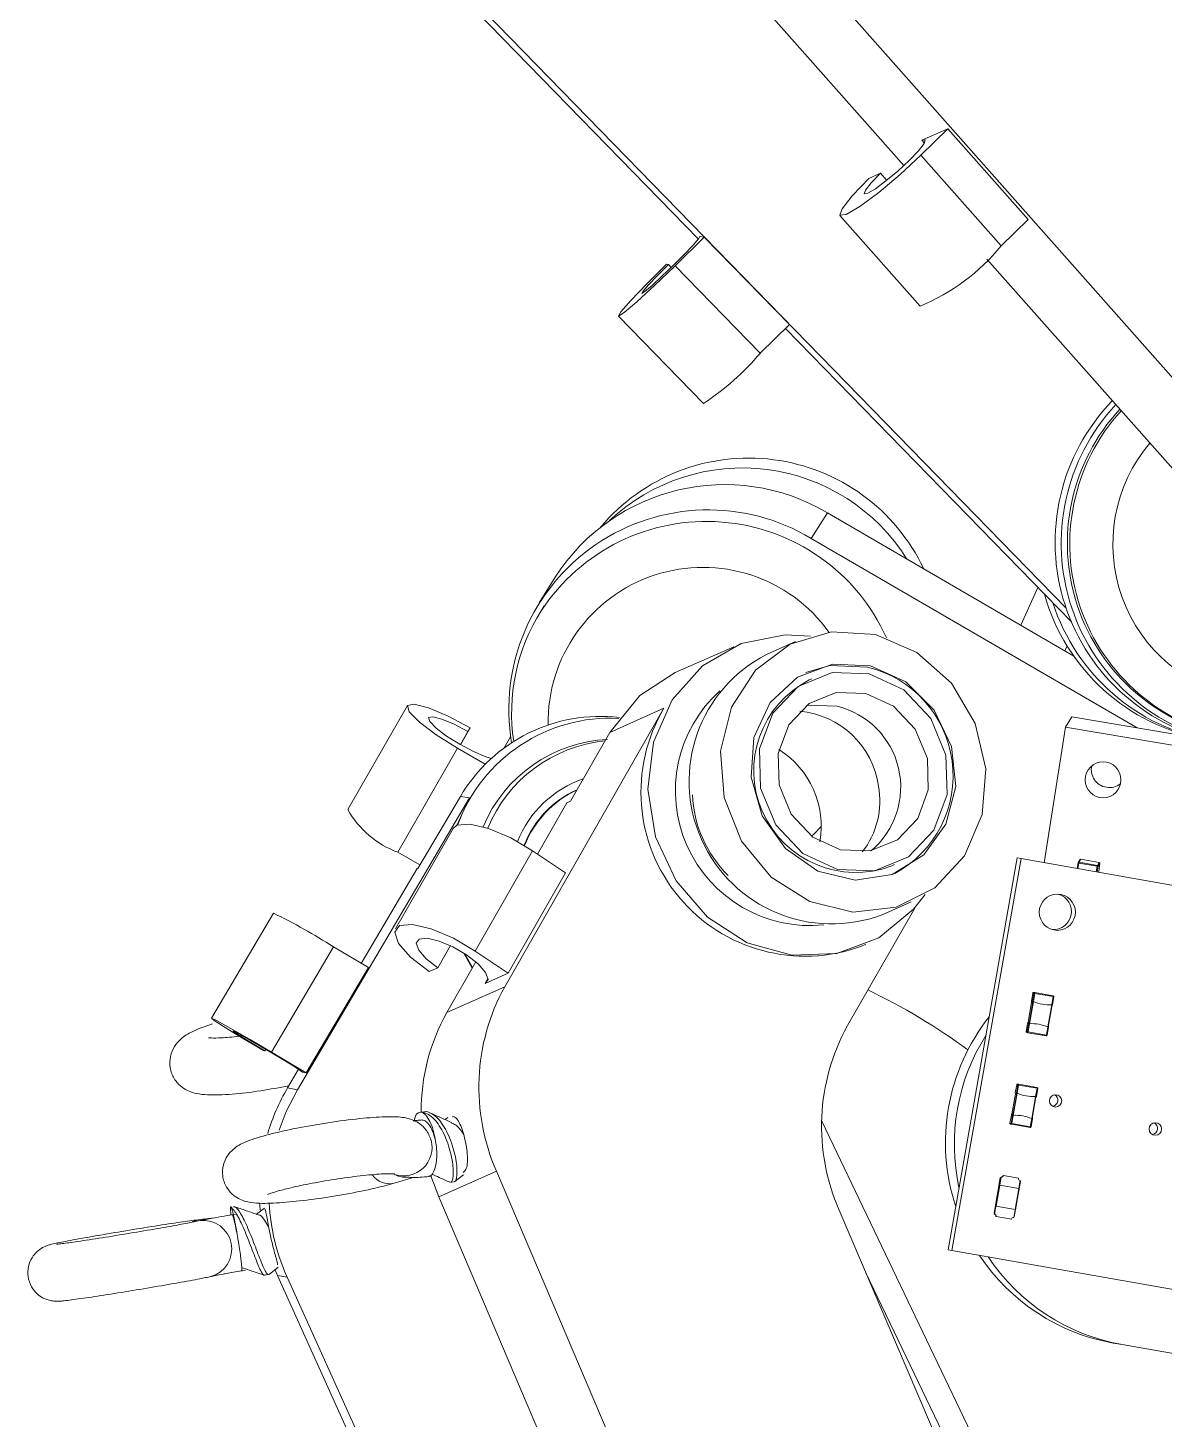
# Model space of a CAD drawing. Header units: millimetres. Extents: x 0 to 1189, y 0 to 841.
# Drawn here: x 920.21 to 925.8, y 535.93 to 542.77 of the extents above; entities that cross this region are included whole.
import ezdxf

# ---------------------------------------------------------------- set-up
doc = ezdxf.new("R2010")
doc.units = ezdxf.units.MM
doc.layers.get('0').update_dxf_attribs({"lineweight": 18})

msp = doc.modelspace()

# ---------------------------------------------------------------- linework, layer by layer
at = {"color": 7, "linetype": 'Continuous', "lineweight": 15}
for p, q in [((926.4887, 540.3148), (922.943, 544.3155)), ((924.5193, 542.0905), (922.6592, 544.1894)), ((923.5091, 541.7286), (921.5787, 543.7094)), ((925.3167, 539.9146), (921.6268, 543.701)), ((924.7351, 542.271), (924.6023, 542.1408)), ((924.6074, 542.2143), (924.7351, 542.271)), ((924.7351, 542.271), (925.1299, 541.8256)), ((924.6023, 542.1408), (924.9971, 541.6954)), ((924.3468, 542.0273), (924.4036, 542.0525)), ((924.4036, 542.0525), (924.4347, 542.0174)), ((924.2051, 541.8453), (924.5999, 541.3998)), ((925.1299, 541.8256), (924.9971, 541.6954)), ((923.5381, 541.7376), (923.3953, 541.5979)), ((923.5165, 541.7414), (923.5381, 541.7376)), ((923.5381, 541.7376), (923.9564, 541.3084)), ((926.4205, 539.9452), (924.9276, 541.6298)), ((923.3519, 541.6055), (923.3616, 541.6038)), ((923.3616, 541.6038), (923.3754, 541.5896)), ((923.3953, 541.5979), (923.8135, 541.1687)), ((923.1158, 541.3504), (923.534, 540.9213)), ((923.9564, 541.3084), (923.8135, 541.1687)), ((925.3425, 539.8472), (923.937, 541.2895)), ((924.1433, 540.3834), (924.0637, 540.2576)), ((924.1433, 540.3834), (925.3542, 539.6797)), ((924.0637, 540.2576), (925.666, 539.3264)), ((922.8057, 540.0678), (922.7261, 539.942)), ((925.1773, 540.0167), (925.0944, 539.8307)), ((922.7514, 539.926), (922.7365, 539.9024)), ((923.6828, 539.7258), (923.3954, 539.5981)), ((923.986, 539.7511), (923.8441, 539.688)), ((924.0672, 539.5683), (924.053, 539.562)), ((922.0785, 539.4365), (921.7855, 538.9249)), ((922.5571, 538.0543), (923.3399, 539.4231)), ((923.3399, 539.4231), (923.0737, 539.3048)), ((925.3132, 539.3304), (925.3451, 539.3808)), ((926.0405, 539.263), (925.3451, 539.3808)), ((922.3761, 539.3089), (922.3391, 539.2443)), ((922.388, 539.3277), (922.34, 539.2438)), ((922.388, 539.3277), (922.3761, 539.3089)), ((922.5547, 539.2283), (922.5862, 539.2831)), ((923.0737, 539.3048), (922.8799, 538.9659)), ((925.3132, 539.3304), (925.2091, 538.6641)), ((926.4075, 539.1451), (925.3132, 539.3304)), ((922.3243, 539.2271), (922.0313, 538.7155)), ((922.4616, 539.1482), (922.3243, 539.2271)), ((921.5378, 537.5486), (922.3844, 538.9821)), ((922.3393, 538.9901), (922.1297, 538.6352)), ((922.3844, 538.9821), (922.3209, 538.8473)), ((922.3844, 538.9821), (922.3393, 538.9901)), ((922.7185, 538.7067), (922.8622, 538.9581)), ((922.8622, 538.9581), (922.8799, 538.9659)), ((922.3029, 538.8316), (922.0208, 538.3384)), ((922.1402, 538.6529), (922.0313, 538.7155)), ((922.6942, 538.7232), (922.4122, 538.23)), ((922.8558, 538.6137), (922.6942, 538.7232)), ((925.0757, 538.6876), (924.7361, 536.7615)), ((925.0949, 538.6842), (924.7553, 536.7581)), ((925.0949, 538.6842), (925.0757, 538.6876)), ((926.1272, 538.5022), (925.0949, 538.6842)), ((925.385, 538.6791), (925.3759, 538.6646)), ((925.3799, 538.6663), (925.389, 538.6808)), ((925.4703, 538.651), (925.3799, 538.6663)), ((925.389, 538.6808), (925.3891, 538.6809)), ((925.4795, 538.6655), (925.389, 538.6808)), ((925.4796, 538.6656), (925.3891, 538.6809)), ((921.8514, 538.1695), (922.1267, 538.6357)), ((922.1267, 538.6357), (922.1297, 538.6352)), ((922.8558, 538.6137), (922.5738, 538.1205)), ((924.4591, 538.6482), (924.4733, 538.6545)), ((925.3753, 538.6631), (925.371, 538.6356)), ((925.3759, 538.6646), (925.3758, 538.6644)), ((925.4693, 538.6465), (925.3789, 538.6618)), ((925.4693, 538.6182), (925.4737, 538.6465)), ((925.4795, 538.6655), (925.4703, 538.651)), ((925.4828, 538.6609), (925.4737, 538.6465)), ((925.4766, 538.6214), (925.4828, 538.6609)), ((925.4767, 538.6215), (925.4766, 538.6214)), ((925.4767, 538.6215), (925.4828, 538.661)), ((925.4796, 538.6656), (925.4795, 538.6655)), ((924.4126, 538.4087), (924.5545, 538.4717)), ((921.4202, 538.4164), (921.1152, 537.8998)), ((924.5723, 538.4415), (924.2417, 537.8633)), ((922.2898, 538.2567), (922.2276, 538.148)), ((924.3113, 538.2542), (924.3326, 538.2637)), ((921.715, 538.2502), (921.41, 537.7337)), ((921.8868, 538.1485), (921.715, 538.2502)), ((922.3559, 538.2201), (922.3977, 538.1457)), ((922.3607, 538.217), (922.3992, 538.1484)), ((922.5738, 538.1205), (922.4122, 538.23)), ((921.8868, 538.1485), (921.5818, 537.632)), ((922.1851, 538.1291), (922.2276, 538.148)), ((922.2732, 537.9282), (922.4152, 538.1764)), ((922.4602, 538.0701), (922.5738, 538.1205)), ((922.2732, 537.9282), (922.5571, 538.0543)), ((925.153, 538.0235), (925.1459, 537.9836)), ((925.1459, 537.9835), (925.153, 538.0235)), ((925.1459, 537.9835), (925.146, 537.9835)), ((925.1585, 538.0225), (925.1515, 537.9825)), ((925.1585, 538.0225), (925.153, 538.0235)), ((925.1537, 537.9826), (925.1542, 537.9824)), ((925.1557, 537.9818), (925.1627, 538.0218)), ((925.1632, 538.0258), (925.1576, 538.0268)), ((925.2531, 538.0059), (925.1627, 538.0218)), ((925.2536, 538.0098), (925.1632, 538.0258)), ((925.2531, 538.0059), (925.2461, 537.9658)), ((925.2498, 537.9652), (925.2568, 538.0052)), ((925.1471, 537.9783), (925.1295, 537.8789)), ((925.1534, 537.9822), (925.1342, 537.8731)), ((925.1555, 537.9818), (925.1363, 537.8728)), ((925.1478, 537.9777), (925.1498, 537.9774)), ((925.1998, 537.9686), (925.1999, 537.9685)), ((925.2286, 537.8565), (925.2478, 537.9656)), ((925.1197, 537.8344), (925.1267, 537.8745)), ((925.1267, 537.8744), (925.1197, 537.8344)), ((925.1323, 537.8735), (925.1252, 537.8335)), ((925.1267, 537.8744), (925.1267, 537.8745)), ((925.1294, 537.8327), (925.1364, 537.8727)), ((925.1324, 537.8789), (925.1304, 537.8792)), ((925.1348, 537.8727), (925.1343, 537.8726)), ((925.1826, 537.8701), (925.1825, 537.8701)), ((925.2269, 537.8568), (925.2198, 537.8168)), ((925.2235, 537.8161), (925.2306, 537.8561)), ((925.1252, 537.8335), (925.1197, 537.8344)), ((925.1229, 537.8298), (925.1284, 537.8288)), ((925.1284, 537.8288), (925.2189, 537.8129)), ((925.2198, 537.8168), (925.1294, 537.8327)), ((921.3715, 537.7405), (921.3787, 537.7392)), ((921.3831, 537.7466), (921.3787, 537.7392)), ((921.5818, 537.632), (921.41, 537.7337)), ((921.4897, 537.5571), (921.544, 537.6489)), ((921.5625, 537.6354), (921.5818, 537.632)), ((925.0736, 537.5733), (925.0666, 537.5333)), ((925.0666, 537.5332), (925.0736, 537.5733)), ((925.0792, 537.5723), (925.0721, 537.5323)), ((925.0792, 537.5723), (925.0736, 537.5733)), ((925.0838, 537.5755), (925.0782, 537.5765)), ((925.1742, 537.5596), (925.0838, 537.5755)), ((921.4897, 537.5571), (921.5378, 537.5486)), ((925.0677, 537.5281), (925.0501, 537.4287)), ((925.0741, 537.5319), (925.0548, 537.4229)), ((925.0761, 537.5315), (925.0569, 537.4225)), ((925.0666, 537.5332), (925.0666, 537.5333)), ((925.0684, 537.5275), (925.0704, 537.5271)), ((925.0743, 537.5324), (925.0748, 537.5321)), ((925.0763, 537.5315), (925.0833, 537.5716)), ((925.1738, 537.5556), (925.0833, 537.5716)), ((925.1204, 537.5183), (925.1206, 537.5183)), ((925.1492, 537.4062), (925.1684, 537.5153)), ((925.1738, 537.5556), (925.1667, 537.5156)), ((925.1704, 537.515), (925.1775, 537.5549)), ((922.1561, 537.44), (922.1429, 537.4384)), ((922.1197, 537.4228), (922.11, 537.3928)), ((922.2774, 537.4123), (922.2636, 537.4017)), ((924.1151, 537.3944), (925.2759, 534.9725)), ((925.0403, 537.3842), (925.0473, 537.4242)), ((925.0473, 537.4241), (925.0403, 537.3842)), ((925.0458, 537.3832), (925.0403, 537.3842)), ((925.0435, 537.3795), (925.049, 537.3786)), ((925.0529, 537.4232), (925.0458, 537.3832)), ((925.0473, 537.4241), (925.0473, 537.4242)), ((925.049, 537.3786), (925.1395, 537.3626)), ((925.05, 537.3825), (925.057, 537.4225)), ((925.1404, 537.3665), (925.05, 537.3825)), ((925.053, 537.4286), (925.051, 537.429)), ((925.0554, 537.4224), (925.0549, 537.4224)), ((925.1032, 537.4198), (925.1031, 537.4198)), ((925.1475, 537.4065), (925.1404, 537.3665)), ((925.1441, 537.3659), (925.1512, 537.4058)), ((922.1954, 537.3), (922.1946, 537.3028)), ((922.0131, 537.0888), (922.113, 537.118)), ((922.2328, 537.0215), (922.1946, 537.1257)), ((922.5167, 537.1476), (922.2328, 537.0215)), ((922.2905, 537.0934), (922.309, 537.0956)), ((922.3124, 537.0971), (922.3549, 537.1299)), ((923.9883, 533.6983), (922.5167, 537.1476)), ((924.9622, 536.9418), (924.9927, 537.1152)), ((924.9634, 536.9416), (924.9939, 537.1149)), ((924.9902, 537.0818), (924.9967, 537.1185)), ((924.9927, 537.1152), (924.9946, 537.115)), ((924.9939, 537.1149), (924.9927, 537.1152)), ((924.9939, 537.1149), (924.9959, 537.1148)), ((924.9953, 537.1188), (924.9946, 537.115)), ((924.9967, 537.1185), (924.9953, 537.1188)), ((925.0068, 537.1269), (925.0083, 537.1266)), ((925.0083, 537.1266), (925.083, 537.1134)), ((925.0922, 537.0976), (925.0617, 536.9243)), ((925.0911, 537.1019), (925.0846, 537.0652)), ((925.0904, 537.0981), (925.0922, 537.0976)), ((924.9882, 537.0824), (924.9691, 536.9741)), ((924.9731, 536.9759), (924.9914, 537.0794)), ((924.9914, 537.0794), (924.9882, 537.0824)), ((924.9901, 537.0821), (924.9882, 537.0824)), ((924.9914, 537.0794), (925.0848, 537.0629)), ((925.0848, 537.0629), (925.0666, 536.9594)), ((925.0674, 536.9568), (925.0865, 537.0651)), ((925.0865, 537.0651), (925.0846, 537.0654)), ((925.0848, 537.0629), (925.0865, 537.0651)), ((921.3757, 536.9662), (921.3374, 536.9365)), ((922.9727, 535.2874), (922.2328, 537.0215)), ((924.9647, 536.9373), (924.9712, 536.974)), ((924.9711, 536.9738), (924.9653, 536.9411)), ((924.9731, 536.9759), (924.9691, 536.9741)), ((924.9691, 536.9741), (924.9711, 536.9738)), ((925.0666, 536.9594), (924.9731, 536.9759)), ((925.0656, 536.9573), (925.0591, 536.9207)), ((925.0655, 536.9571), (925.0674, 536.9568)), ((925.0674, 536.9568), (925.0666, 536.9594)), ((921.059, 536.905), (921.0512, 536.9035)), ((921.1285, 536.9183), (921.0595, 536.9105)), ((924.2013, 536.9566), (925.1855, 534.6497)), ((924.9634, 536.9416), (924.9622, 536.9418)), ((924.964, 536.9414), (924.9633, 536.9376)), ((924.9633, 536.9376), (924.9647, 536.9373)), ((924.9653, 536.9411), (924.9641, 536.9413)), ((924.9728, 536.9257), (924.9714, 536.926)), ((925.0475, 536.9126), (924.9728, 536.9257)), ((924.7361, 536.7615), (924.7553, 536.7581)), ((924.7553, 536.7581), (927.4552, 536.2821)), ((921.3771, 536.6365), (921.3967, 536.6398)), ((921.3988, 536.6408), (921.4438, 536.6758)), ((921.4396, 536.635), (921.4265, 536.6652)), ((921.4877, 536.6265), (921.4396, 536.635)), ((922.2256, 534.8983), (921.4396, 536.635)), ((923.0126, 533.2573), (921.4877, 536.6265)), ((924.3328, 536.6484), (925.1236, 534.9983)), ((925.5916, 536.2959), (925.5483, 536.3035)), ((925.5916, 536.2959), (927.3609, 535.9839))]:
    msp.add_line(p, q, dxfattribs=at)
at = {"color": 8, "linetype": 'Continuous', "lineweight": 15}
for p, q in [((924.6074, 542.2143), (924.6198, 542.2003)), ((923.5165, 541.7414), (923.517, 541.7409)), ((925.3215, 539.7294), (925.3106, 539.705)), ((925.3747, 538.6349), (925.3789, 538.6618)), ((925.4693, 538.6465), (925.465, 538.619)), ((925.4828, 538.661), (925.4828, 538.6609)), ((922.4749, 538.0957), (922.4602, 538.0701)), ((925.153, 538.0235), (925.153, 538.0235)), ((925.1471, 537.9783), (925.1295, 537.8789)), ((925.2267, 537.8568), (925.246, 537.9658)), ((925.1197, 537.8344), (925.1197, 537.8344)), ((921.5628, 537.6358), (921.5625, 537.6354)), ((925.0736, 537.5733), (925.0736, 537.5733)), ((925.0677, 537.5281), (925.0502, 537.4287)), ((925.1474, 537.4066), (925.1666, 537.5156)), ((925.0403, 537.3842), (925.0403, 537.3842))]:
    msp.add_line(p, q, dxfattribs=at)
at = {"color": 7, "linetype": 'Continuous', "lineweight": 15}
for points in [[(924.4036, 542.0525), (924.3582, 542.0051), (924.3304, 541.9697), (924.3247, 541.9517), (924.3417, 541.9538), (924.379, 541.9758), (924.4308, 542.0143), (924.4893, 542.0634), (924.5455, 542.1156), (924.591, 542.163), (924.6187, 542.1984), (924.6245, 542.2164), (924.6074, 542.2143)], [(924.6023, 542.1408), (924.5011, 542.0468), (924.3958, 541.9584), (924.3025, 541.8892), (924.2354, 541.8497), (924.2048, 541.8458), (924.2152, 541.8782), (924.265, 541.9419), (924.3468, 542.0273)], [(923.3616, 541.6038), (923.3078, 541.5502), (923.264, 541.5044), (923.237, 541.4734), (923.2307, 541.4619), (923.2462, 541.4718), (923.2811, 541.5014), (923.33, 541.5462), (923.3856, 541.5996), (923.4394, 541.6532), (923.4831, 541.699), (923.5102, 541.73), (923.5165, 541.7414)], [(923.3953, 541.5979), (923.2952, 541.5019), (923.207, 541.4211), (923.1443, 541.3678), (923.1164, 541.3501), (923.1277, 541.3707), (923.1764, 541.4265), (923.2552, 541.509), (923.3519, 541.6055)], [(924.0594, 539.7781), (923.9356, 539.7842), (923.7194, 539.7408), (923.5288, 539.6311), (923.3807, 539.4648), (923.2883, 539.2568), (923.2599, 539.0254), (923.2979, 538.7914), (923.399, 538.5754), (923.5542, 538.3967), (923.7496, 538.2711), (923.968, 538.2098), (924.1899, 538.2183), (924.3957, 538.2957), (924.5669, 538.4353), (924.6237, 538.5081)], [(924.3792, 539.7848), (924.1638, 539.799), (923.9599, 539.7387), (923.7896, 539.6105), (923.6714, 539.4281), (923.6181, 539.2115), (923.6355, 538.984), (923.7217, 538.7703), (923.8673, 538.5935), (924.0566, 538.4729), (924.269, 538.4215), (924.4816, 538.4449), (924.6712, 538.5404), (924.8175, 538.6979), (924.9044, 538.9002), (924.9226, 539.1253), (924.8701, 539.349), (924.7526, 539.5469), (924.5829, 539.6976), (924.3792, 539.7848)], [(924.3543, 539.6309), (924.1688, 539.6393), (923.997, 539.5765), (923.8621, 539.4508), (923.7823, 539.2793), (923.7684, 539.0851), (923.8223, 538.8945), (923.9367, 538.7332), (924.0962, 538.6229), (924.2791, 538.5787), (924.4609, 538.6063), (924.6169, 538.7022), (924.7261, 538.8534), (924.7737, 539.0394), (924.7534, 539.2351), (924.6678, 539.4141), (924.5285, 539.5523), (924.3543, 539.6309)], [(924.3401, 539.6246), (924.1546, 539.633), (924.0368, 539.5986)], [(923.3954, 539.5981), (923.2216, 539.4866), (923.0737, 539.3048)], [(924.3481, 539.5924), (924.1658, 539.5985), (923.9994, 539.5304), (923.8742, 539.3985), (923.8093, 539.223), (923.8146, 539.0304), (923.8893, 538.8502), (924.022, 538.7097), (924.1924, 538.6304), (924.3747, 538.6244), (924.5412, 538.6924), (924.6663, 538.8243), (924.7312, 538.9998), (924.7259, 539.1924), (924.6512, 539.3726), (924.5186, 539.5131), (924.3481, 539.5924)], [(924.3325, 539.4962), (924.1867, 539.5011), (924.0535, 539.4466), (923.9534, 539.3411), (923.9015, 539.2007), (923.9057, 539.0466), (923.9655, 538.9024), (924.0716, 538.7901), (924.208, 538.7266), (924.3539, 538.7218), (924.487, 538.7762), (924.5871, 538.8817), (924.639, 539.0222), (924.6348, 539.1762), (924.575, 539.3204), (924.4689, 539.4327), (924.3325, 539.4962)], [(922.3243, 539.2271), (922.2206, 539.2919), (922.1375, 539.3546), (922.0877, 539.4055), (922.0788, 539.4369), (922.1121, 539.444), (922.1825, 539.4258), (922.2794, 539.3849), (922.388, 539.3277)], [(924.1906, 539.4331), (924.0447, 539.438), (924.0405, 539.4372)], [(922.3761, 539.3089), (922.3082, 539.3446), (922.2476, 539.3701), (922.2036, 539.3815), (922.1828, 539.3771), (922.1884, 539.3575), (922.2195, 539.3256), (922.2714, 539.2865), (922.3363, 539.246), (922.4041, 539.2102), (922.4647, 539.1847), (922.4914, 539.1765)], [(922.6942, 538.7232), (922.5866, 538.7863), (922.4781, 538.8322), (922.3852, 538.8538), (922.322, 538.8478), (922.3029, 538.8316)], [(925.4766, 538.6214), (925.4752, 538.6173), (925.4751, 538.6172)], [(922.4122, 538.23), (922.3045, 538.2932), (922.196, 538.339), (922.1031, 538.3606), (922.04, 538.3547), (922.0162, 538.322), (922.0355, 538.2677), (922.0947, 538.1999), (922.1851, 538.1291)], [(922.2276, 538.148), (922.1712, 538.1923), (922.1341, 538.2346), (922.1221, 538.2686), (922.137, 538.289), (922.1764, 538.2927), (922.2345, 538.2792), (922.3023, 538.2505), (922.3696, 538.2111), (922.426, 538.1668), (922.4631, 538.1244), (922.4751, 538.0905), (922.4602, 538.0701)], [(925.1515, 537.9825), (925.1504, 537.9803), (925.1494, 537.9788), (925.1485, 537.9779), (925.1478, 537.9777), (925.1471, 537.9782), (925.1466, 537.9793), (925.1462, 537.9811), (925.1459, 537.9835)], [(921.41, 537.7337), (921.3033, 537.7963), (921.21, 537.8498), (921.1441, 537.8862), (921.1158, 537.8999), (921.1294, 537.8888), (921.1827, 537.8546), (921.2677, 537.8025), (921.3715, 537.7405)], [(925.1267, 537.8745), (925.1278, 537.8766), (925.1288, 537.8782), (925.1297, 537.879), (925.1304, 537.8792), (925.1311, 537.8788), (925.1316, 537.8777), (925.132, 537.8759), (925.1323, 537.8735)], [(925.1342, 537.8731), (925.1339, 537.8756), (925.1335, 537.8773), (925.133, 537.8784), (925.1324, 537.8789)], [(921.3787, 537.7392), (921.3084, 537.7813), (921.253, 537.8154), (921.2225, 537.8353), (921.2224, 537.8375), (921.2527, 537.8216), (921.308, 537.7903), (921.3782, 537.7495), (921.4507, 537.7064), (921.5123, 537.6689), (921.552, 537.6437), (921.5625, 537.6354)], [(921.5378, 537.5486), (921.4832, 537.4419), (921.4483, 537.3505)], [(925.0721, 537.5323), (925.071, 537.5301), (925.07, 537.5286), (925.0691, 537.5277), (925.0684, 537.5275), (925.0678, 537.5279), (925.0672, 537.529), (925.0668, 537.5308), (925.0666, 537.5332)], [(925.0473, 537.4242), (925.0484, 537.4264), (925.0494, 537.4279), (925.0503, 537.4288), (925.051, 537.429), (925.0517, 537.4285), (925.0522, 537.4274), (925.0526, 537.4256), (925.0529, 537.4232)], [(925.0548, 537.4229), (925.0546, 537.4253), (925.0542, 537.4271), (925.0536, 537.4282), (925.053, 537.4286)], [(921.2089, 536.9681), (921.2091, 536.9707), (921.2095, 536.9725), (921.21, 536.9735), (921.2107, 536.9738), (921.2115, 536.9733), (921.2124, 536.972), (921.2134, 536.9699), (921.2145, 536.9671)], [(921.3547, 536.9564), (921.3527, 536.9822), (921.3522, 536.9897)]]:
    msp.add_lwpolyline(points, dxfattribs=at)
at = {"color": 8, "linetype": 'Continuous', "lineweight": 15}
for points in [[(924.0658, 538.7944), (924.0801, 538.808), (924.113, 538.8425)], [(921.0594, 536.9105), (921.0525, 536.9095), (921.023, 536.9004)]]:
    msp.add_lwpolyline(points, dxfattribs=at)
at = {"color": 7, "linetype": 'Continuous', "lineweight": 15}
for centre, radius in [((925.4981, 539.0713), 0.0882), ((925.2734, 538.4205), 0.0888), ((925.2645, 537.4937), 0.0304), ((925.755, 537.3556), 0.0304)]:
    msp.add_circle(centre, radius, dxfattribs=at)
for centre, radius, start, end in [((924.2147, 542.3321), 1.0086, 292.44887, 320.86047), ((922.7964, 542.036), 1.3367, 303.49291, 319.54562), ((926.2626, 540.2393), 1.0001, 135.95696, 259.90393), ((926.2926, 540.234), 1.0001, 137.04791, 259.9045), ((926.2926, 540.234), 0.97, 137.21408, 259.90689), ((926.3046, 540.2319), 0.97, 137.66415, 259.90796), ((923.7567, 539.7013), 0.9513, 25.3369, 139.93479), ((923.7251, 539.6499), 0.9543, 32.06667, 133.22163), ((923.638, 539.5326), 0.9896, 59.29327, 147.25464), ((923.5577, 539.4175), 0.9806, 58.93706, 189.64075), ((926.1707, 540.2534), 0.998, 195.71059, 259.97564), ((923.5342, 539.399), 0.9433, 147.7466, 188.47705), ((926.2008, 540.2481), 0.9979, 197.93388, 259.97618), ((924.1646, 539.0644), 0.7011, 117.20217, 290.7177), ((924.2138, 539.0922), 0.5472, 298.56059, 76.64862), ((924.2822, 539.1167), 0.5008, 117.23133, 290.68956), ((924.0579, 539.0171), 0.6619, 132.10164, 275.81821), ((924.0332, 539.0112), 0.8065, 149.28724, 290.17016), ((924.0943, 539.0354), 0.4092, 310.14214, 76.3846), ((923.0762, 538.5753), 0.7992, 86.98716, 159.95485), ((923.0272, 538.5844), 0.7986, 83.23825, 149.47181), ((923.9685, 538.9801), 0.4304, 8.07243, 84.8079), ((923.0967, 538.5714), 0.6996, 92.76674, 157.36743), ((923.1208, 538.5671), 0.6996, 95.8221, 157.61442), ((923.6653, 538.8426), 0.4475, 350.33312, 57.5864), ((923.1207, 538.5669), 0.5398, 109.18582, 158.05989), ((925.5295, 539.1228), 0.0893, 168.38695, 260.70713), ((923.1184, 538.5672), 0.5001, 114.31837, 158.60426), ((923.1208, 538.5668), 0.5001, 114.76855, 158.7081), ((923.9932, 538.968), 0.4079, 322.03931, 10.23926), ((925.5301, 539.1212), 0.0878, 260.16375, 307.3239), ((924.0715, 539.0231), 0.5923, 182.49314, 225.42832), ((922.1976, 539.1597), 0.4743, 209.67426, 249.47967), ((925.3792, 538.6624), 0.00398, 80.7797, 170.64912), ((925.402, 538.6591), 0.0233, 161.80458, 173.20184), ((925.3883, 538.677), 0.00393, 80.03237, 147.41494), ((925.4932, 538.6436), 0.0241, 161.91323, 172.94913), ((925.4716, 538.6543), 0.00812, 253.90249, 284.83658), ((925.4697, 538.6471), 0.00402, 351.44001, 80.70364), ((925.4789, 538.6616), 0.00399, 351.66224, 81.34846), ((925.4788, 538.6615), 0.00403, 351.64294, 80.50071), ((925.2541, 538.4241), 0.0889, 266.41102, 73.59049), ((920.1734, 535.8592), 2.8449, 57.189, 64.00775), ((923.4537, 537.5601), 1.0238, 151.13764, 203.75825), ((923.0258, 535.2825), 3.0544, 53.70542, 64.47394), ((925.1569, 538.0228), 0.004, 80, 170), ((925.157, 538.0228), 0.004, 80.20675, 170.05432), ((925.1625, 538.0218), 0.00401, 80.15181, 170.03982), ((925.1625, 538.033), 0.0112, 249.22475, 271.02984), ((925.1461, 538.0257), 0.017, 346.75478, 0.26368), ((925.2364, 538.0098), 0.0172, 346.82928, 0.18918), ((925.2529, 538.0059), 0.004, 350, 80), ((923.1291, 537.4454), 0.9826, 150.5726, 180.38155), ((925.1468, 537.9835), 0.00682, 296.02173, 348.70346), ((925.2344, 538.1647), 0.1991, 246.68578, 260.0148), ((925.2345, 538.1647), 0.1992, 246.66946, 273.32492), ((925.2376, 537.9697), 0.013, 316.21023, 339.69708), ((925.1384, 537.3691), 1.0239, 151.13859, 203.75737), ((925.7253, 537.2877), 1.0016, 141.81841, 198.18136), ((925.1479, 537.6741), 0.199, 79.98757, 93.32983), ((925.148, 537.674), 0.1991, 66.67303, 93.33601), ((925.218, 537.8562), 0.0126, 359.8911, 24.24443), ((925.7688, 537.2801), 1.0017, 147.72599, 192.27436), ((925.1236, 537.8337), 0.004, 170, 260), ((925.1236, 537.8337), 0.00401, 170.08398, 259.74175), ((925.1291, 537.8328), 0.004, 169.94311, 259.88261), ((925.1488, 537.9546), 0.1234, 258.97117, 260.93817), ((925.1125, 537.8347), 0.017, 339.72947, 353.27243), ((925.2034, 537.8187), 0.0165, 339.5336, 353.4683), ((925.2196, 537.8168), 0.004, 260, 350), ((925.0775, 537.5726), 0.004, 80, 170), ((925.0775, 537.5726), 0.00398, 79.84251, 170.22078), ((925.0831, 537.5716), 0.004, 80.08866, 170.17241), ((925.0721, 537.5192), 0.0535, 77.8463, 82.38064), ((925.0667, 537.5755), 0.017, 346.75478, 0.26368), ((922.3516, 537.0481), 1.001, 149.43429, 163.48773), ((925.0673, 537.5333), 0.00685, 296.08845, 348.54741), ((925.1553, 537.7155), 0.2002, 246.70581, 259.96222), ((925.1551, 537.7145), 0.1993, 246.68267, 273.32637), ((925.1583, 537.5194), 0.0129, 316.10512, 339.80219), ((925.1572, 537.5595), 0.0171, 346.76347, 0.25499), ((925.1735, 537.5556), 0.004, 350, 80), ((925.2452, 537.4971), 0.0305, 279.38152, 61.17167), ((922.1465, 537.4074), 0.0309, 77.70179, 150.2156), ((925.0442, 537.3835), 0.004, 170, 260), ((925.0442, 537.3835), 0.004, 169.88689, 259.93883), ((925.0498, 537.3825), 0.00401, 170.08398, 259.74175), ((925.0762, 537.5428), 0.1625, 259.20755, 260.70179), ((925.0333, 537.3844), 0.0168, 339.65396, 353.34795), ((925.0685, 537.2239), 0.199, 79.98757, 93.32983), ((925.0686, 537.2237), 0.1991, 66.67303, 93.33601), ((925.1386, 537.4059), 0.0126, 359.8911, 24.24443), ((925.7357, 537.359), 0.0305, 278.82462, 61.18478), ((925.1249, 537.3682), 0.0156, 339.10475, 353.89715), ((925.1402, 537.3666), 0.004, 260, 350), ((924.997, 537.1286), 0.00999, 260.02562, 350.08907), ((924.9984, 537.1283), 0.00999, 259.99736, 350.03818), ((925.0928, 537.1117), 0.00999, 169.99621, 259.93237), ((922.3998, 537.0392), 1.0011, 182.73763, 204.34705), ((924.9603, 536.931), 0.011, 69.92959, 80.42714), ((924.9615, 536.9277), 0.01, 350.0087, 79.8645), ((924.9605, 536.927), 0.0149, 71.32689, 79.02984), ((924.963, 536.9275), 0.00998, 349.93724, 79.99134), ((925.0574, 536.9108), 0.00999, 79.99736, 170.03818), ((925.0595, 536.912), 0.0125, 80.27222, 89.49315), ((925.7217, 537.2856), 0.9973, 213.56043, 259.98852), ((925.765, 537.278), 0.9973, 213.55943, 259.98905)]:
    msp.add_arc(centre, radius, start, end, dxfattribs=at)
at = {"color": 8, "linetype": 'Continuous', "lineweight": 15}
for centre, radius, start, end in [((926.3161, 540.2297), 0.7699, 139.80368, 259.92055), ((923.5485, 539.3702), 0.9709, 24.26037, 146.75746), ((923.5315, 539.3545), 0.7611, 35.58928, 181.03556), ((925.3792, 538.6625), 0.00393, 80.0757, 147.37162), ((925.3788, 538.6674), 0.00561, 231.17679, 270.40565), ((925.133, 537.3177), 0.6986, 79.7854, 80.09322), ((925.0506, 536.8507), 0.9807, 79.84538, 80.06498), ((925.072, 536.9713), 0.5931, 79.75803, 80.12059), ((922.0599, 537.265), 0.14, 251.69108, 14.50423), ((925.1028, 537.1431), 0.2265, 79.4798, 80.43056), ((921.9915, 537.1921), 0.1056, 216.75148, 281.80561), ((921.075, 536.7656), 0.1404, 285.63216, 96.54782)]:
    msp.add_arc(centre, radius, start, end, dxfattribs=at)
at = {"color": 7, "linetype": 'Continuous', "lineweight": 15}
for points, knots in [([(925.1529, 537.983), (925.1526, 537.9829), (925.1519, 537.9829), (925.1516, 537.9827), (925.1515, 537.9825), (925.1515, 537.9825)], [0, 0, 0, 0, 0.000671035, 0.001341746, 0.001524892, 0.001524892, 0.001524892, 0.001524892]), ([(925.1557, 537.9818), (925.1552, 537.982), (925.1543, 537.9823), (925.1535, 537.9827), (925.153, 537.9829), (925.153, 537.983)], [0, 0, 0, 0, 0.001316177, 0.0026337, 0.002947524, 0.002947524, 0.002947524, 0.002947524]), ([(925.1542, 537.9824), (925.154, 537.9824), (925.1537, 537.9824), (925.1535, 537.9823), (925.1535, 537.9822), (925.1534, 537.9822)], [0, 0, 0, 0, 0.0003367491, 0.0006756957, 0.0007785595, 0.0007785595, 0.0007785595, 0.0007785595]), ([(925.1555, 537.9818), (925.1553, 537.9819), (925.1549, 537.9821), (925.1544, 537.9823), (925.1542, 537.9824), (925.1542, 537.9824)], [0, 0, 0, 0, 0.000657436, 0.001310954, 0.001485194, 0.001485194, 0.001485194, 0.001485194]), ([(925.2489, 537.966), (925.2485, 537.966), (925.2478, 537.9659), (925.2468, 537.9659), (925.2462, 537.9658), (925.2461, 537.9658)], [0, 0, 0, 0, 0.001235499, 0.002472818, 0.002808941, 0.002808941, 0.002808941, 0.002808941]), ([(925.2489, 537.966), (925.2492, 537.9659), (925.2497, 537.9656), (925.2498, 537.9653), (925.2498, 537.9652), (925.2498, 537.9652)], [0, 0, 0, 0, 0.000560354, 0.001124728, 0.001276656, 0.001276656, 0.001276656, 0.001276656]), ([(921.1207, 537.8724), (921.0836, 537.8593), (921.0224, 537.8377), (920.9651, 537.8022), (920.9253, 537.7517), (920.9083, 537.6988), (920.9122, 537.6413), (920.9364, 537.5924), (920.9709, 537.559), (921.0077, 537.5392), (921.0494, 537.5272), (921.1103, 537.5208), (921.2089, 537.5242), (921.3521, 537.5406), (921.45, 537.5594), (921.4964, 537.5683)], [0, 0, 0, 0, 0.1345499, 0.2219778, 0.2687725, 0.3160957, 0.3646143, 0.4127382, 0.4529847, 0.4916983, 0.5355753, 0.6070935, 0.7423922, 0.868087, 0.9810054, 0.9810054, 0.9810054, 0.9810054]), ([(925.1323, 537.8735), (925.1323, 537.8734), (925.1324, 537.8731), (925.133, 537.8728), (925.1334, 537.8726), (925.1334, 537.8726)], [0, 0, 0, 0, 0.00067613, 0.001354761, 0.001513895, 0.001513895, 0.001513895, 0.001513895]), ([(925.1335, 537.8726), (925.1339, 537.8726), (925.1346, 537.8726), (925.1357, 537.8727), (925.1363, 537.8727), (925.1364, 537.8727)], [0, 0, 0, 0, 0.001295534, 0.002593898, 0.002949381, 0.002949381, 0.002949381, 0.002949381]), ([(925.1342, 537.8731), (925.1343, 537.8731), (925.1343, 537.873), (925.1346, 537.8728), (925.1348, 537.8727), (925.1348, 537.8727)], [0, 0, 0, 0, 0.0003383148, 0.0006802769, 0.0007712164, 0.0007712164, 0.0007712164, 0.0007712164]), ([(925.1348, 537.8727), (925.135, 537.8727), (925.1354, 537.8727), (925.1359, 537.8727), (925.1362, 537.8728), (925.1363, 537.8728)], [0, 0, 0, 0, 0.000647538, 0.001287012, 0.001486508, 0.001486508, 0.001486508, 0.001486508]), ([(925.2269, 537.8568), (925.2273, 537.8566), (925.2282, 537.8562), (925.229, 537.8558), (925.2294, 537.8557), (925.2294, 537.8557)], [0, 0, 0, 0, 0.001255036, 0.002511923, 0.00280708, 0.00280708, 0.00280708, 0.00280708]), ([(925.2295, 537.8556), (925.2298, 537.8557), (925.2303, 537.8558), (925.2306, 537.856), (925.2306, 537.8561), (925.2306, 537.8561)], [0, 0, 0, 0, 0.000560076, 0.001121603, 0.001272912, 0.001272912, 0.001272912, 0.001272912]), ([(921.2666, 537.8137), (921.2617, 537.813), (921.2213, 537.8068), (921.1651, 537.8033), (921.1179, 537.8019), (921.1003, 537.804), (921.102, 537.8036), (921.1023, 537.8035)], [0, 0, 0, 0, 0.0089596, 0.0747298, 0.1264722, 0.1582944, 0.1661705, 0.1661705, 0.1661705, 0.1661705]), ([(925.0735, 537.5327), (925.0732, 537.5327), (925.0725, 537.5326), (925.0722, 537.5324), (925.0721, 537.5323), (925.0721, 537.5323)], [0, 0, 0, 0, 0.000673751, 0.001345875, 0.001529408, 0.001529408, 0.001529408, 0.001529408]), ([(925.0763, 537.5315), (925.0758, 537.5317), (925.075, 537.5321), (925.0741, 537.5325), (925.0736, 537.5327), (925.0736, 537.5327)], [0, 0, 0, 0, 0.001320679, 0.002638354, 0.002952215, 0.002952215, 0.002952215, 0.002952215]), ([(925.0748, 537.5321), (925.0746, 537.5321), (925.0743, 537.5321), (925.0741, 537.532), (925.0741, 537.5319), (925.0741, 537.5319)], [0, 0, 0, 0, 0.0003345826, 0.0006699606, 0.0007715783, 0.0007715783, 0.0007715783, 0.0007715783]), ([(925.0761, 537.5315), (925.0759, 537.5316), (925.0755, 537.5318), (925.075, 537.532), (925.0748, 537.5321), (925.0748, 537.5321)], [0, 0, 0, 0, 0.000653769, 0.001312604, 0.00149017, 0.00149017, 0.00149017, 0.00149017]), ([(925.1695, 537.5158), (925.1691, 537.5158), (925.1685, 537.5157), (925.1674, 537.5156), (925.1668, 537.5156), (925.1667, 537.5156)], [0, 0, 0, 0, 0.001235499, 0.002472818, 0.002808941, 0.002808941, 0.002808941, 0.002808941]), ([(925.1696, 537.5158), (925.1698, 537.5156), (925.1703, 537.5154), (925.1704, 537.5151), (925.1704, 537.515), (925.1704, 537.5149)], [0, 0, 0, 0, 0.000561958, 0.001125666, 0.001277787, 0.001277787, 0.001277787, 0.001277787]), ([(922.2168, 537.2954), (922.2144, 537.3094), (922.209, 537.3409), (922.1945, 537.3839), (922.1749, 537.4202), (922.1605, 537.4317), (922.1531, 537.4376)], [0, 0, 0, 0, 0.03288, 0.074334, 0.1157904, 0.1596475, 0.1596475, 0.1596475, 0.1596475]), ([(922.2905, 537.0938), (922.2907, 537.0937), (922.2939, 537.0919), (922.2993, 537.1007), (922.3037, 537.1202), (922.3044, 537.1521), (922.301, 537.1922), (922.2918, 537.2376), (922.2777, 537.2852), (922.2593, 537.3315), (922.236, 537.3727), (922.2101, 537.4059), (922.1822, 537.4297), (922.1629, 537.435), (922.1531, 537.4376)], [0, 0, 0, 0, 0.0025022, 0.0384573, 0.0753171, 0.1119126, 0.1479086, 0.1848134, 0.2213043, 0.2573803, 0.2942991, 0.3306931, 0.366848, 0.4042887, 0.4042887, 0.4042887, 0.4042887]), ([(922.3089, 537.097), (922.3099, 537.0968), (922.3138, 537.0956), (922.3193, 537.107), (922.3226, 537.1301), (922.3225, 537.1645), (922.3175, 537.2064), (922.3068, 537.2527), (922.2917, 537.3003), (922.2718, 537.3456), (922.2476, 537.3847), (922.2212, 537.4159), (922.1931, 537.4343), (922.1704, 537.4439), (922.1591, 537.4386), (922.1566, 537.4374)], [0, 0, 0, 0, 0.0121654, 0.0479368, 0.0844768, 0.1203528, 0.1562405, 0.1927802, 0.2285504, 0.2645423, 0.3010727, 0.3367503, 0.3728572, 0.4093603, 0.4197994, 0.4197994, 0.4197994, 0.4197994]), ([(922.1946, 537.3028), (922.1876, 537.32), (922.175, 537.3506), (922.1415, 537.3816), (922.109, 537.3996), (922.0758, 537.4098), (922.0292, 537.4164), (921.9573, 537.4164), (921.8282, 537.4061), (921.6706, 537.3846), (921.5127, 537.3561), (921.3746, 537.3239), (921.2904, 537.2966), (921.2339, 537.2692), (921.1922, 537.2248), (921.1712, 537.1787), (921.1675, 537.1232), (921.1848, 537.072), (921.2153, 537.0348), (921.2481, 537.0123), (921.2806, 536.9996), (921.3189, 536.9918), (921.3755, 536.9887), (921.4747, 536.9933), (921.6205, 537.0097), (921.7767, 537.0344), (921.9156, 537.0624), (921.9833, 537.0807), (922.0131, 537.0888)], [0, 0, 0, 0, 0.047469, 0.084625, 0.119276, 0.155321, 0.205561, 0.323643, 0.45349, 0.589342, 0.71878, 0.84846, 0.987833, 1.076357, 1.117422, 1.161457, 1.207938, 1.257603, 1.297153, 1.332428, 1.367185, 1.408859, 1.489178, 1.622553, 1.74759, 1.87846, 2.007213, 2.108443, 2.108443, 2.108443, 2.108443]), ([(922.1515, 537.4), (922.1424, 537.3992), (922.1233, 537.3975), (922.1125, 537.3974), (922.1068, 537.3974)], [0, 0, 0, 0, 0.02133271, 0.04470964, 0.04470964, 0.04470964, 0.04470964]), ([(922.1514, 537.3996), (922.1576, 537.3985), (922.1702, 537.3961), (922.1897, 537.3723), (922.2064, 537.3379), (922.2136, 537.3085), (922.2168, 537.2954)], [0, 0, 0, 0, 0.0322917, 0.0665325, 0.1015601, 0.1298621, 0.1298621, 0.1298621, 0.1298621]), ([(922.2969, 537.3869), (922.2795, 537.3946), (922.2446, 537.4101), (922.2091, 537.426), (922.1914, 537.434)], [0, 0, 0, 0, 0.0577643, 0.1155855, 0.1155855, 0.1155855, 0.1155855]), ([(922.3544, 537.3308), (922.3418, 537.349), (922.3234, 537.3756), (922.3019, 537.3816), (922.2951, 537.3835)], [0, 0, 0, 0, 0.05578023, 0.08148746, 0.08148746, 0.08148746, 0.08148746]), ([(922.3628, 537.2994), (922.3591, 537.3144), (922.3518, 537.3444), (922.3372, 537.3818), (922.3211, 537.4069), (922.3075, 537.4183), (922.3, 537.4155), (922.2981, 537.4147)], [0, 0, 0, 0, 0.0325371, 0.0650612, 0.0976718, 0.1304591, 0.1414698, 0.1414698, 0.1414698, 0.1414698]), ([(925.0529, 537.4232), (925.0529, 537.4231), (925.053, 537.4229), (925.0536, 537.4225), (925.054, 537.4224), (925.054, 537.4223)], [0, 0, 0, 0, 0.00067613, 0.001354761, 0.001513895, 0.001513895, 0.001513895, 0.001513895]), ([(925.0541, 537.4223), (925.0545, 537.4223), (925.0553, 537.4224), (925.0563, 537.4225), (925.0569, 537.4225), (925.057, 537.4225)], [0, 0, 0, 0, 0.001295353, 0.002593536, 0.002943422, 0.002943422, 0.002943422, 0.002943422]), ([(925.0548, 537.4229), (925.0549, 537.4228), (925.0549, 537.4227), (925.0552, 537.4225), (925.0554, 537.4224), (925.0554, 537.4224)], [0, 0, 0, 0, 0.000341754, 0.000683959, 0.0007754155, 0.0007754155, 0.0007754155, 0.0007754155]), ([(925.0554, 537.4224), (925.0556, 537.4224), (925.056, 537.4225), (925.0565, 537.4225), (925.0568, 537.4225), (925.0569, 537.4225)], [0, 0, 0, 0, 0.000647588, 0.001292522, 0.00148651, 0.00148651, 0.00148651, 0.00148651]), ([(925.1475, 537.4065), (925.1479, 537.4064), (925.1488, 537.406), (925.1496, 537.4056), (925.15, 537.4054), (925.15, 537.4054)], [0, 0, 0, 0, 0.001259809, 0.00251362, 0.002812369, 0.002812369, 0.002812369, 0.002812369]), ([(925.1501, 537.4054), (925.1504, 537.4054), (925.1509, 537.4055), (925.1512, 537.4057), (925.1512, 537.4059), (925.1512, 537.4059)], [0, 0, 0, 0, 0.000560076, 0.001121603, 0.001272912, 0.001272912, 0.001272912, 0.001272912]), ([(922.3521, 537.1419), (922.357, 537.1457), (922.367, 537.1534), (922.3739, 537.1823), (922.3747, 537.2207), (922.3703, 537.262), (922.3649, 537.2885), (922.3628, 537.2994)], [0, 0, 0, 0, 0.0346603, 0.0692946, 0.104482, 0.1401393, 0.1650336, 0.1650336, 0.1650336, 0.1650336]), ([(922.2168, 537.2954), (922.2173, 537.2929), (922.2204, 537.2767), (922.2236, 537.2455), (922.2229, 537.2108), (922.2188, 537.177), (922.2102, 537.1468), (922.1969, 537.1251), (922.1865, 537.124), (922.1825, 537.1236)], [0, 0, 0, 0, 0.0058267, 0.0376313, 0.0683687, 0.087043, 0.1257012, 0.164339, 0.1879212, 0.1879212, 0.1879212, 0.1879212]), ([(921.3914, 537.0334), (921.3912, 537.0333), (921.3904, 537.0329), (921.4015, 537.0378), (921.4321, 537.0478), (921.4964, 537.0651), (921.5966, 537.0869), (921.7222, 537.1089), (921.8498, 537.1264), (921.9487, 537.135), (921.9997, 537.1364), (922.0183, 537.1349), (922.0171, 537.1351), (922.0169, 537.1351)], [0, 0, 0, 0, 0.0093679, 0.041177, 0.0893301, 0.1575171, 0.2413216, 0.3329676, 0.4271046, 0.5202414, 0.5869315, 0.6256007, 0.6372154, 0.6372154, 0.6372154, 0.6372154]), ([(922.0214, 537.1282), (922.0261, 537.1266), (922.0412, 537.1212), (922.0622, 537.1185), (922.0791, 537.1182), (922.0873, 537.1181)], [0, 0, 0, 0, 0.01245966, 0.04037533, 0.06711177, 0.06711177, 0.06711177, 0.06711177]), ([(922.0873, 537.1181), (922.0947, 537.1177), (922.1258, 537.1161), (922.1667, 537.12), (922.1978, 537.123)], [0, 0, 0, 0, 0.0263081, 0.1107543, 0.1107543, 0.1107543, 0.1107543]), ([(922.1988, 537.1334), (922.2108, 537.1281), (922.2407, 537.1148), (922.2699, 537.1017), (922.2873, 537.0939)], [0, 0, 0, 0, 0.03921927, 0.09699214, 0.09699214, 0.09699214, 0.09699214]), ([(921.2089, 536.9681), (921.209, 536.9596), (921.2092, 536.9509), (921.2113, 536.9336), (921.2114, 536.9332)], [0, 0, 0, 0, 0.03432242, 0.03500017, 0.03500017, 0.03500017, 0.03500017]), ([(921.2473, 536.8062), (921.245, 536.8202), (921.2397, 536.852), (921.2309, 536.8987), (921.2217, 536.9412), (921.217, 536.9583), (921.2145, 536.9671)], [0, 0, 0, 0, 0.0338435, 0.0765123, 0.1191881, 0.1643296, 0.1643296, 0.1643296, 0.1643296]), ([(921.3768, 536.6381), (921.3755, 536.6377), (921.372, 536.6364), (921.363, 536.6485), (921.351, 536.6723), (921.3372, 536.7068), (921.3208, 536.7481), (921.3033, 536.7939), (921.2854, 536.8406), (921.2663, 536.8844), (921.248, 536.922), (921.2307, 536.9519), (921.22, 536.962), (921.2145, 536.9671)], [0, 0, 0, 0, 0.0194425, 0.0549425, 0.0901841, 0.1248563, 0.1603871, 0.1955357, 0.2302676, 0.265827, 0.3008768, 0.335697, 0.3717521, 0.3717521, 0.3717521, 0.3717521]), ([(921.3966, 536.6407), (921.3945, 536.6409), (921.39, 536.6413), (921.3796, 536.6571), (921.3672, 536.6841), (921.3527, 536.7207), (921.3357, 536.7636), (921.3183, 536.81), (921.2999, 536.8563), (921.2808, 536.8985), (921.263, 536.9346), (921.246, 536.9599), (921.2307, 536.9761), (921.2235, 536.9723), (921.2203, 536.9707)], [0, 0, 0, 0, 0.0275254, 0.061193, 0.094253, 0.127319, 0.1609823, 0.1939447, 0.2271164, 0.2607741, 0.2936511, 0.3269191, 0.3605513, 0.3868269, 0.3868269, 0.3868269, 0.3868269]), ([(921.3468, 536.9332), (921.3268, 536.9401), (921.2868, 536.9538), (921.2467, 536.9677), (921.2266, 536.9746)], [0, 0, 0, 0, 0.0635342, 0.1271062, 0.1271062, 0.1271062, 0.1271062]), ([(921.4077, 536.8212), (921.4044, 536.8365), (921.3977, 536.8671), (921.3901, 536.9087), (921.3843, 536.9404), (921.3803, 536.9592), (921.3787, 536.9594), (921.378, 536.9595)], [0, 0, 0, 0, 0.0298893, 0.059786, 0.0897454, 0.1198742, 0.1421325, 0.1421325, 0.1421325, 0.1421325]), ([(921.0595, 536.9105), (921.0471, 536.909), (921.0129, 536.9048), (920.9225, 536.8917), (920.7871, 536.8706), (920.6384, 536.8462), (920.5007, 536.8224), (920.3901, 536.802), (920.3409, 536.7917), (920.3179, 536.7858), (920.3025, 536.7805), (920.2827, 536.7715), (920.2569, 536.7535), (920.231, 536.7226), (920.2133, 536.6795), (920.2112, 536.6285), (920.2273, 536.5814), (920.2547, 536.5471), (920.2835, 536.5262), (920.3105, 536.5149), (920.3328, 536.5101), (920.3483, 536.5088), (920.3595, 536.5088), (920.3734, 536.5094), (920.4001, 536.512), (920.465, 536.5205), (920.5848, 536.5384), (920.726, 536.561), (920.8725, 536.5855), (921.0012, 536.6083), (921.0768, 536.6226), (921.1046, 536.6286), (921.1124, 536.6303)], [0, 0, 0, 0, 0.063275, 0.174833, 0.291642, 0.405942, 0.519745, 0.634134, 0.752051, 0.786724, 0.803721, 0.820248, 0.846525, 0.878183, 0.914445, 0.953927, 0.99582, 1.028476, 1.055703, 1.078818, 1.097683, 1.11168, 1.124622, 1.144086, 1.194342, 1.313797, 1.423607, 1.538576, 1.652509, 1.766402, 1.881471, 1.926274, 1.926274, 1.926274, 1.926274]), ([(921.0511, 536.9035), (921.0421, 536.9016), (921.0197, 536.8968), (920.9474, 536.8831), (920.8351, 536.8632), (920.697, 536.84), (920.5585, 536.8177), (920.4442, 536.8005), (920.3817, 536.7918), (920.3538, 536.7889), (920.354, 536.7889), (920.3541, 536.7889)], [0, 0, 0, 0, 0.0566345, 0.1414799, 0.2390697, 0.3403295, 0.4424344, 0.5443932, 0.6344596, 0.6820423, 0.7064924, 0.7064924, 0.7064924, 0.7064924]), ([(921.12, 536.917), (921.1148, 536.9161), (921.0825, 536.9103), (921.0654, 536.9066), (921.0511, 536.9035)], [0, 0, 0, 0, 0.01152011, 0.07025378, 0.07025378, 0.07025378, 0.07025378]), ([(921.237, 536.9376), (921.2166, 536.9342), (921.1728, 536.9267), (921.1384, 536.9204), (921.12, 536.917)], [0, 0, 0, 0, 0.0551767, 0.1187753, 0.1187753, 0.1187753, 0.1187753]), ([(921.2178, 536.9324), (921.2181, 536.9328), (921.2192, 536.9343), (921.2239, 536.9197), (921.2312, 536.8903), (921.2395, 536.8503), (921.2449, 536.8198), (921.2473, 536.8062)], [0, 0, 0, 0, 0.0126815, 0.042812, 0.073876, 0.1056543, 0.1313376, 0.1313376, 0.1313376, 0.1313376]), ([(921.3965, 536.8747), (921.3898, 536.886), (921.3726, 536.9149), (921.355, 536.9356), (921.3469, 536.9328), (921.3466, 536.9327)], [0, 0, 0, 0, 0.03009244, 0.07695824, 0.0789407, 0.0789407, 0.0789407, 0.0789407]), ([(921.44, 536.6881), (921.4403, 536.6892), (921.4411, 536.6917), (921.4355, 536.7131), (921.4264, 536.746), (921.4163, 536.7842), (921.4102, 536.8104), (921.4077, 536.8212)], [0, 0, 0, 0, 0.0272328, 0.0564677, 0.0861771, 0.1162725, 0.1372934, 0.1372934, 0.1372934, 0.1372934]), ([(921.2473, 536.8062), (921.2478, 536.8036), (921.2506, 536.7871), (921.2553, 536.7566), (921.2596, 536.7245), (921.2631, 536.6947), (921.2649, 536.6708), (921.265, 536.6571), (921.2634, 536.6593), (921.263, 536.6597)], [0, 0, 0, 0, 0.0050243, 0.0324647, 0.0589967, 0.0751074, 0.1084634, 0.1418033, 0.1499302, 0.1499302, 0.1499302, 0.1499302]), ([(921.1124, 536.6303), (921.119, 536.6317), (921.1318, 536.6345), (921.1597, 536.6397), (921.1733, 536.6422)], [0, 0, 0, 0, 0.03203269, 0.06196456, 0.06196456, 0.06196456, 0.06196456]), ([(921.1733, 536.6422), (921.176, 536.6427), (921.1965, 536.6465), (921.2369, 536.6536), (921.2735, 536.6598), (921.2837, 536.6615)], [0, 0, 0, 0, 0.0111455, 0.0841005, 0.1120876, 0.1120876, 0.1120876, 0.1120876]), ([(921.2672, 536.6739), (921.2831, 536.6684), (921.319, 536.6561), (921.3549, 536.6437), (921.3749, 536.6368)], [0, 0, 0, 0, 0.0503722, 0.1139607, 0.1139607, 0.1139607, 0.1139607])]:
    msp.add_open_spline(points, degree=3, knots=knots, dxfattribs=at)

doc.saveas('drawing.dxf')
